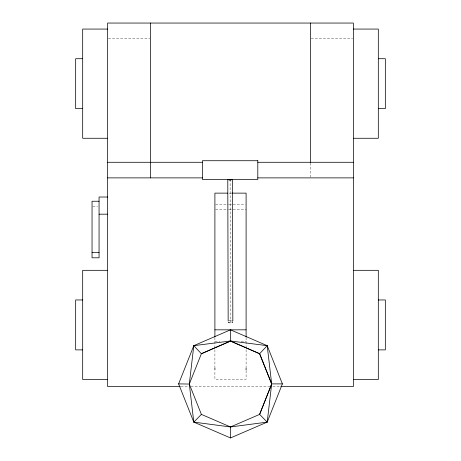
<?xml version="1.0" encoding="UTF-8"?>
<svg xmlns="http://www.w3.org/2000/svg" width="461" height="461" viewBox="0 0 461 461"><rect width="100%" height="100%" fill="white"/><g stroke="black" fill="none" stroke-linecap="round" stroke-linejoin="round"><path stroke-width="0.35" stroke-dasharray="2.31 1.73" d="M228.742 320.781L230.5 320.199L232.84 320.965L228.742 320.977M232.84 321.455L232.845 322.429L230.506 323.207L228.166 322.441L228.16 321.467M228.166 322.441L232.845 322.429M108.364 38.649L149.831 38.649M311.169 38.649L352.636 38.649M229.082 193.13L231.918 193.13M215.61 204.828L228.374 204.828M229.082 204.828L245.39 204.828M92.747 206.643L97.663 206.643M215.61 209.79L228.374 209.79M229.082 209.79L246.099 209.79M214.901 341.215L219.862 341.215M241.138 341.215L246.099 341.215M180.925 386.543L188.111 386.543M190.987 386.543L270.013 386.543M272.889 386.543L280.075 386.543M230.108 179.444L230.506 322.435M310.455 162.992L310.455 177.174M246.099 337.579L246.099 367.031M246.099 370.604L246.099 379.219L214.901 379.219L214.901 370.604M214.901 337.579L214.901 367.031"/><path stroke-width="0.69" d="M189.315 384.053L193.804 345.664L230.5 329.828L267.196 345.664L282.391 383.892L267.196 422.115L230.5 437.95L193.804 422.115L178.609 383.892L193.804 345.664L230.5 340.996L267.196 345.664L271.685 383.892L267.196 422.115L230.5 426.961L193.804 422.115L189.315 384.053L201.376 353.72L230.5 340.996L259.624 353.72L271.685 383.892L259.624 414.393L230.5 426.961L201.376 414.393L189.315 384.053L178.609 383.892M267.196 422.115L259.624 414.393L271.685 384.053L259.624 353.72L267.196 345.664M193.804 422.115L201.376 414.393M228.16 320.977L227.786 179.444L230.108 179.444L230.114 180.216L232.43 179.444L232.84 320.965M107.644 29.066L82.686 29.066L82.686 138.271L107.644 138.271M353.357 29.066L378.314 29.066L378.314 138.271L353.357 138.271M82.686 58.708L75.667 58.708L75.667 108.629L82.686 108.629M378.314 58.708L385.333 58.708L385.333 108.629L378.314 108.629M107.644 162.284L202.419 162.284M257.803 162.284L353.357 162.284M107.644 177.883L202.419 177.883M257.803 177.883L353.357 177.883M227.665 193.13L214.901 193.13L214.901 336.945M231.918 193.13L246.099 193.13L246.099 336.945M107.644 197.02L99.063 197.02L99.063 257.808L92.044 257.808L92.044 201.238L99.063 201.238M99.063 214.181L107.644 214.181M92.044 252.403L99.063 252.403M107.644 270.319L82.686 270.319L82.686 379.518L107.644 379.518M353.357 270.319L378.314 270.319L378.314 379.518L353.357 379.518M82.686 299.961L75.667 299.961L75.667 349.882L82.686 349.882M378.314 299.961L385.333 299.961L385.333 349.882L378.314 349.882M214.901 329.828L246.099 329.828M229.082 341.215L231.918 341.215M271.685 383.892L282.391 383.892M180.211 386.543L107.644 386.543L107.644 23.05L353.357 23.05L353.357 386.543L280.789 386.543M227.769 179.45L230.114 180.216M259.624 353.72L230.5 341.152L201.376 353.72L193.804 345.664M310.455 23.05L310.455 162.284M246.099 367.745L246.099 369.895M230.5 329.828L230.5 340.996M230.5 426.961L230.5 437.95M214.901 367.745L214.901 369.895M150.545 23.05L150.545 177.883M257.803 160.722L202.419 160.722L202.419 179.444L257.803 179.444L257.803 160.722"/></g></svg>
